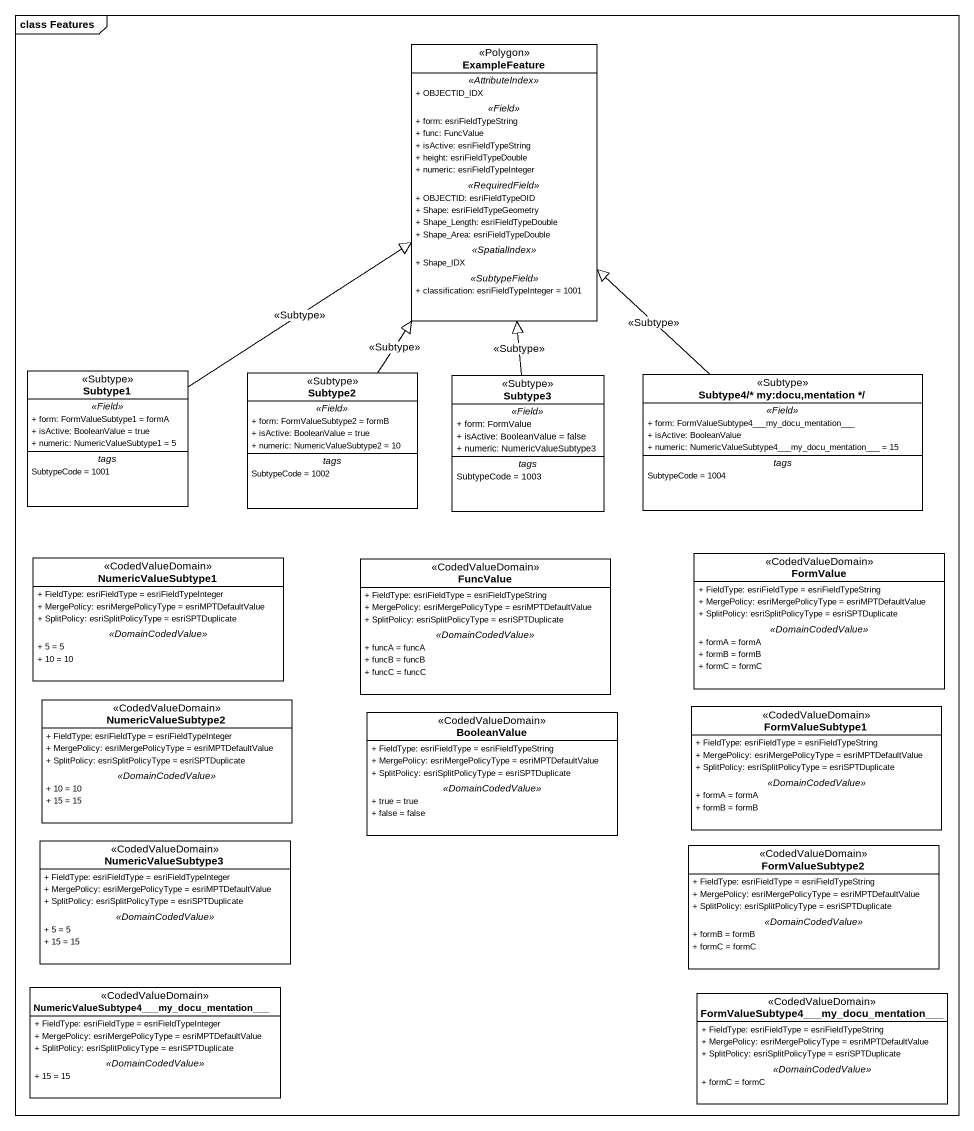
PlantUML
@startuml
mainframe class Features
hide circle
hide empty members
skinparam classAttributeIconSize 0
class ExampleFeature <<Polygon>> {
  .. <<AttributeIndex>> ..
  + OBJECTID_IDX
  .. <<Field>> ..
  + form: esriFieldTypeString
  + func: FuncValue
  + isActive: esriFieldTypeString
  + height: esriFieldTypeDouble
  + numeric: esriFieldTypeInteger
  .. <<RequiredField>> ..
  + OBJECTID: esriFieldTypeOID
  + Shape: esriFieldTypeGeometry
  + Shape_Length: esriFieldTypeDouble
  + Shape_Area: esriFieldTypeDouble
  .. <<SpatialIndex>> ..
  + Shape_IDX
  .. <<SubtypeField>> ..
  + classification: esriFieldTypeInteger = 1001
}
class Subtype1 <<Subtype>> {
  .. <<Field>> ..
  + form: FormValueSubtype1 = formA
  + isActive: BooleanValue = true
  + numeric: NumericValueSubtype1 = 5
  -- tags --
  SubtypeCode = 1001
}
class Subtype2 <<Subtype>> {
  .. <<Field>> ..
  + form: FormValueSubtype2 = formB
  + isActive: BooleanValue = true
  + numeric: NumericValueSubtype2 = 10
  -- tags --
  SubtypeCode = 1002
}
class Subtype3 <<Subtype>> {
  .. <<Field>> ..
  + form: FormValue
  + isActive: BooleanValue = false
  + numeric: NumericValueSubtype3
  -- tags --
  SubtypeCode = 1003
}
class "Subtype4/* my:docu,mentation */" as Subtype4_my_docu_mentation <<Subtype>> {
  .. <<Field>> ..
  + form: FormValueSubtype4~___my_docu_mentation~___
  + isActive: BooleanValue
  + numeric: NumericValueSubtype4~___my_docu_mentation~___ = 15
  -- tags --
  SubtypeCode = 1004
}
class NumericValueSubtype1 <<CodedValueDomain>> {
  + FieldType: esriFieldType = esriFieldTypeInteger
  + MergePolicy: esriMergePolicyType = esriMPTDefaultValue
  + SplitPolicy: esriSplitPolicyType = esriSPTDuplicate
  .. <<DomainCodedValue>> ..
  + 5 = 5
  + 10 = 10
}
class FuncValue <<CodedValueDomain>> {
  + FieldType: esriFieldType = esriFieldTypeString
  + MergePolicy: esriMergePolicyType = esriMPTDefaultValue
  + SplitPolicy: esriSplitPolicyType = esriSPTDuplicate
  .. <<DomainCodedValue>> ..
  + funcA = funcA
  + funcB = funcB
  + funcC = funcC
}
class FormValue <<CodedValueDomain>> {
  + FieldType: esriFieldType = esriFieldTypeString
  + MergePolicy: esriMergePolicyType = esriMPTDefaultValue
  + SplitPolicy: esriSplitPolicyType = esriSPTDuplicate
  .. <<DomainCodedValue>> ..
  + formA = formA
  + formB = formB
  + formC = formC
}
class NumericValueSubtype2 <<CodedValueDomain>> {
  + FieldType: esriFieldType = esriFieldTypeInteger
  + MergePolicy: esriMergePolicyType = esriMPTDefaultValue
  + SplitPolicy: esriSplitPolicyType = esriSPTDuplicate
  .. <<DomainCodedValue>> ..
  + 10 = 10
  + 15 = 15
}
class BooleanValue <<CodedValueDomain>> {
  + FieldType: esriFieldType = esriFieldTypeString
  + MergePolicy: esriMergePolicyType = esriMPTDefaultValue
  + SplitPolicy: esriSplitPolicyType = esriSPTDuplicate
  .. <<DomainCodedValue>> ..
  + true = true
  + false = false
}
class FormValueSubtype1 <<CodedValueDomain>> {
  + FieldType: esriFieldType = esriFieldTypeString
  + MergePolicy: esriMergePolicyType = esriMPTDefaultValue
  + SplitPolicy: esriSplitPolicyType = esriSPTDuplicate
  .. <<DomainCodedValue>> ..
  + formA = formA
  + formB = formB
}
class NumericValueSubtype3 <<CodedValueDomain>> {
  + FieldType: esriFieldType = esriFieldTypeInteger
  + MergePolicy: esriMergePolicyType = esriMPTDefaultValue
  + SplitPolicy: esriSplitPolicyType = esriSPTDuplicate
  .. <<DomainCodedValue>> ..
  + 5 = 5
  + 15 = 15
}
class FormValueSubtype2 <<CodedValueDomain>> {
  + FieldType: esriFieldType = esriFieldTypeString
  + MergePolicy: esriMergePolicyType = esriMPTDefaultValue
  + SplitPolicy: esriSplitPolicyType = esriSPTDuplicate
  .. <<DomainCodedValue>> ..
  + formB = formB
  + formC = formC
}
class "NumericValueSubtype4~___my_docu_mentation~___" as NumericValueSubtype4_my <<CodedValueDomain>> {
  + FieldType: esriFieldType = esriFieldTypeInteger
  + MergePolicy: esriMergePolicyType = esriMPTDefaultValue
  + SplitPolicy: esriSplitPolicyType = esriSPTDuplicate
  .. <<DomainCodedValue>> ..
  + 15 = 15
}
class "FormValueSubtype4~___my_docu_mentation~___" as FormValueSubtype4_my_docu <<CodedValueDomain>> {
  + FieldType: esriFieldType = esriFieldTypeString
  + MergePolicy: esriMergePolicyType = esriMPTDefaultValue
  + SplitPolicy: esriSplitPolicyType = esriSPTDuplicate
  .. <<DomainCodedValue>> ..
  + formC = formC
}
Subtype1 -up-|> ExampleFeature : <<Subtype>>
Subtype2 -up-|> ExampleFeature : <<Subtype>>
Subtype3 -up-|> ExampleFeature : <<Subtype>>
Subtype4_my_docu_mentation -up-|> ExampleFeature : <<Subtype>>
@enduml
